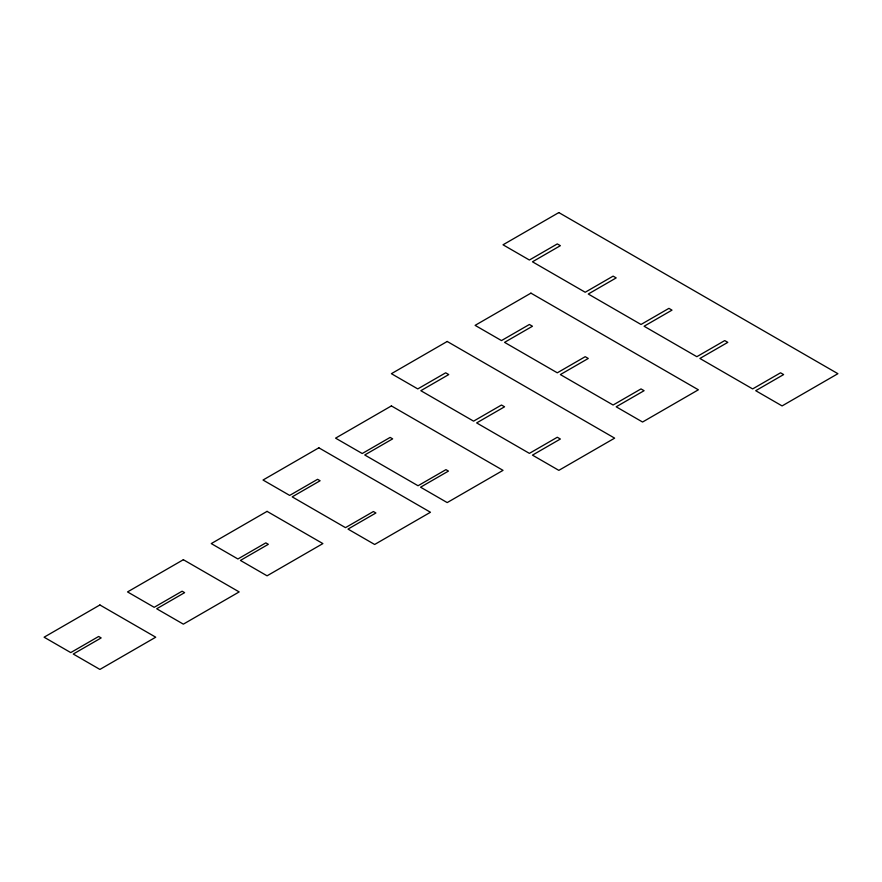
<?xml version="1.0" encoding="UTF-8"?>
<svg xmlns="http://www.w3.org/2000/svg" width="882" height="882" viewBox="0 0 882 882"><rect width="100%" height="100%" fill="white"/><g stroke="black" fill="none" stroke-linecap="round" stroke-linejoin="round"><path stroke-width="1.32" d="M558.835 212.573L503.027 244.799L529.398 260.025L557.303 243.917L560.368 245.681L532.463 261.8L585.207 292.251L613.111 276.132L616.187 277.907L588.272 294.026L641.016 324.477L668.931 308.358L671.996 310.133L644.092 326.241L696.835 356.692L724.739 340.584L727.804 342.359L699.9 358.467L752.644 388.918L780.548 372.81L783.624 374.574L755.72 390.693L782.091 405.918L837.9 373.692L558.835 212.573M447.207 341.466L391.399 373.692L417.77 388.918L445.675 372.81L448.74 374.574L420.835 390.693L473.579 421.144L501.483 405.025L504.559 406.8L476.655 422.919L529.398 453.37L557.303 437.252L560.368 439.027L532.463 455.134L558.835 470.36L614.644 438.145L447.207 341.466M530.931 293.133L475.111 325.359L501.483 340.584L529.398 324.477L532.463 326.241L504.559 342.359L557.303 372.81L585.207 356.692L588.272 358.467L560.368 374.574L613.111 405.025L641.016 388.918L644.092 390.693L616.187 406.8L642.559 422.026L698.368 389.8L530.931 293.133M318.843 447.802L263.023 480.029L289.682 495.419L317.586 479.301L320.1 480.756L292.185 496.864L345.49 527.645L373.395 511.527L375.908 512.982L348.004 529.09L374.652 544.481L430.46 512.255L318.843 447.802M391.399 405.918L335.579 438.145L362.237 453.524L390.142 437.417L392.655 438.861L364.74 454.98L418.046 485.75L445.95 469.643L448.464 471.087L420.56 487.195L447.207 502.586L503.027 470.36L391.399 405.918M99.909 604.975L44.1 637.201L70.747 652.592L98.652 636.473L101.165 637.929L73.261 654.036L99.909 669.427L155.728 637.201L99.909 604.975M183.357 559.706L127.537 591.921L154.196 607.312L182.1 591.205L184.614 592.649L156.698 608.767L183.357 624.147L239.165 591.921L183.357 559.706M267.07 511.373L211.261 543.588L237.908 558.979L265.813 542.871L268.326 544.315L240.422 560.423L267.07 575.814L322.889 543.588L267.07 511.373"/></g></svg>
